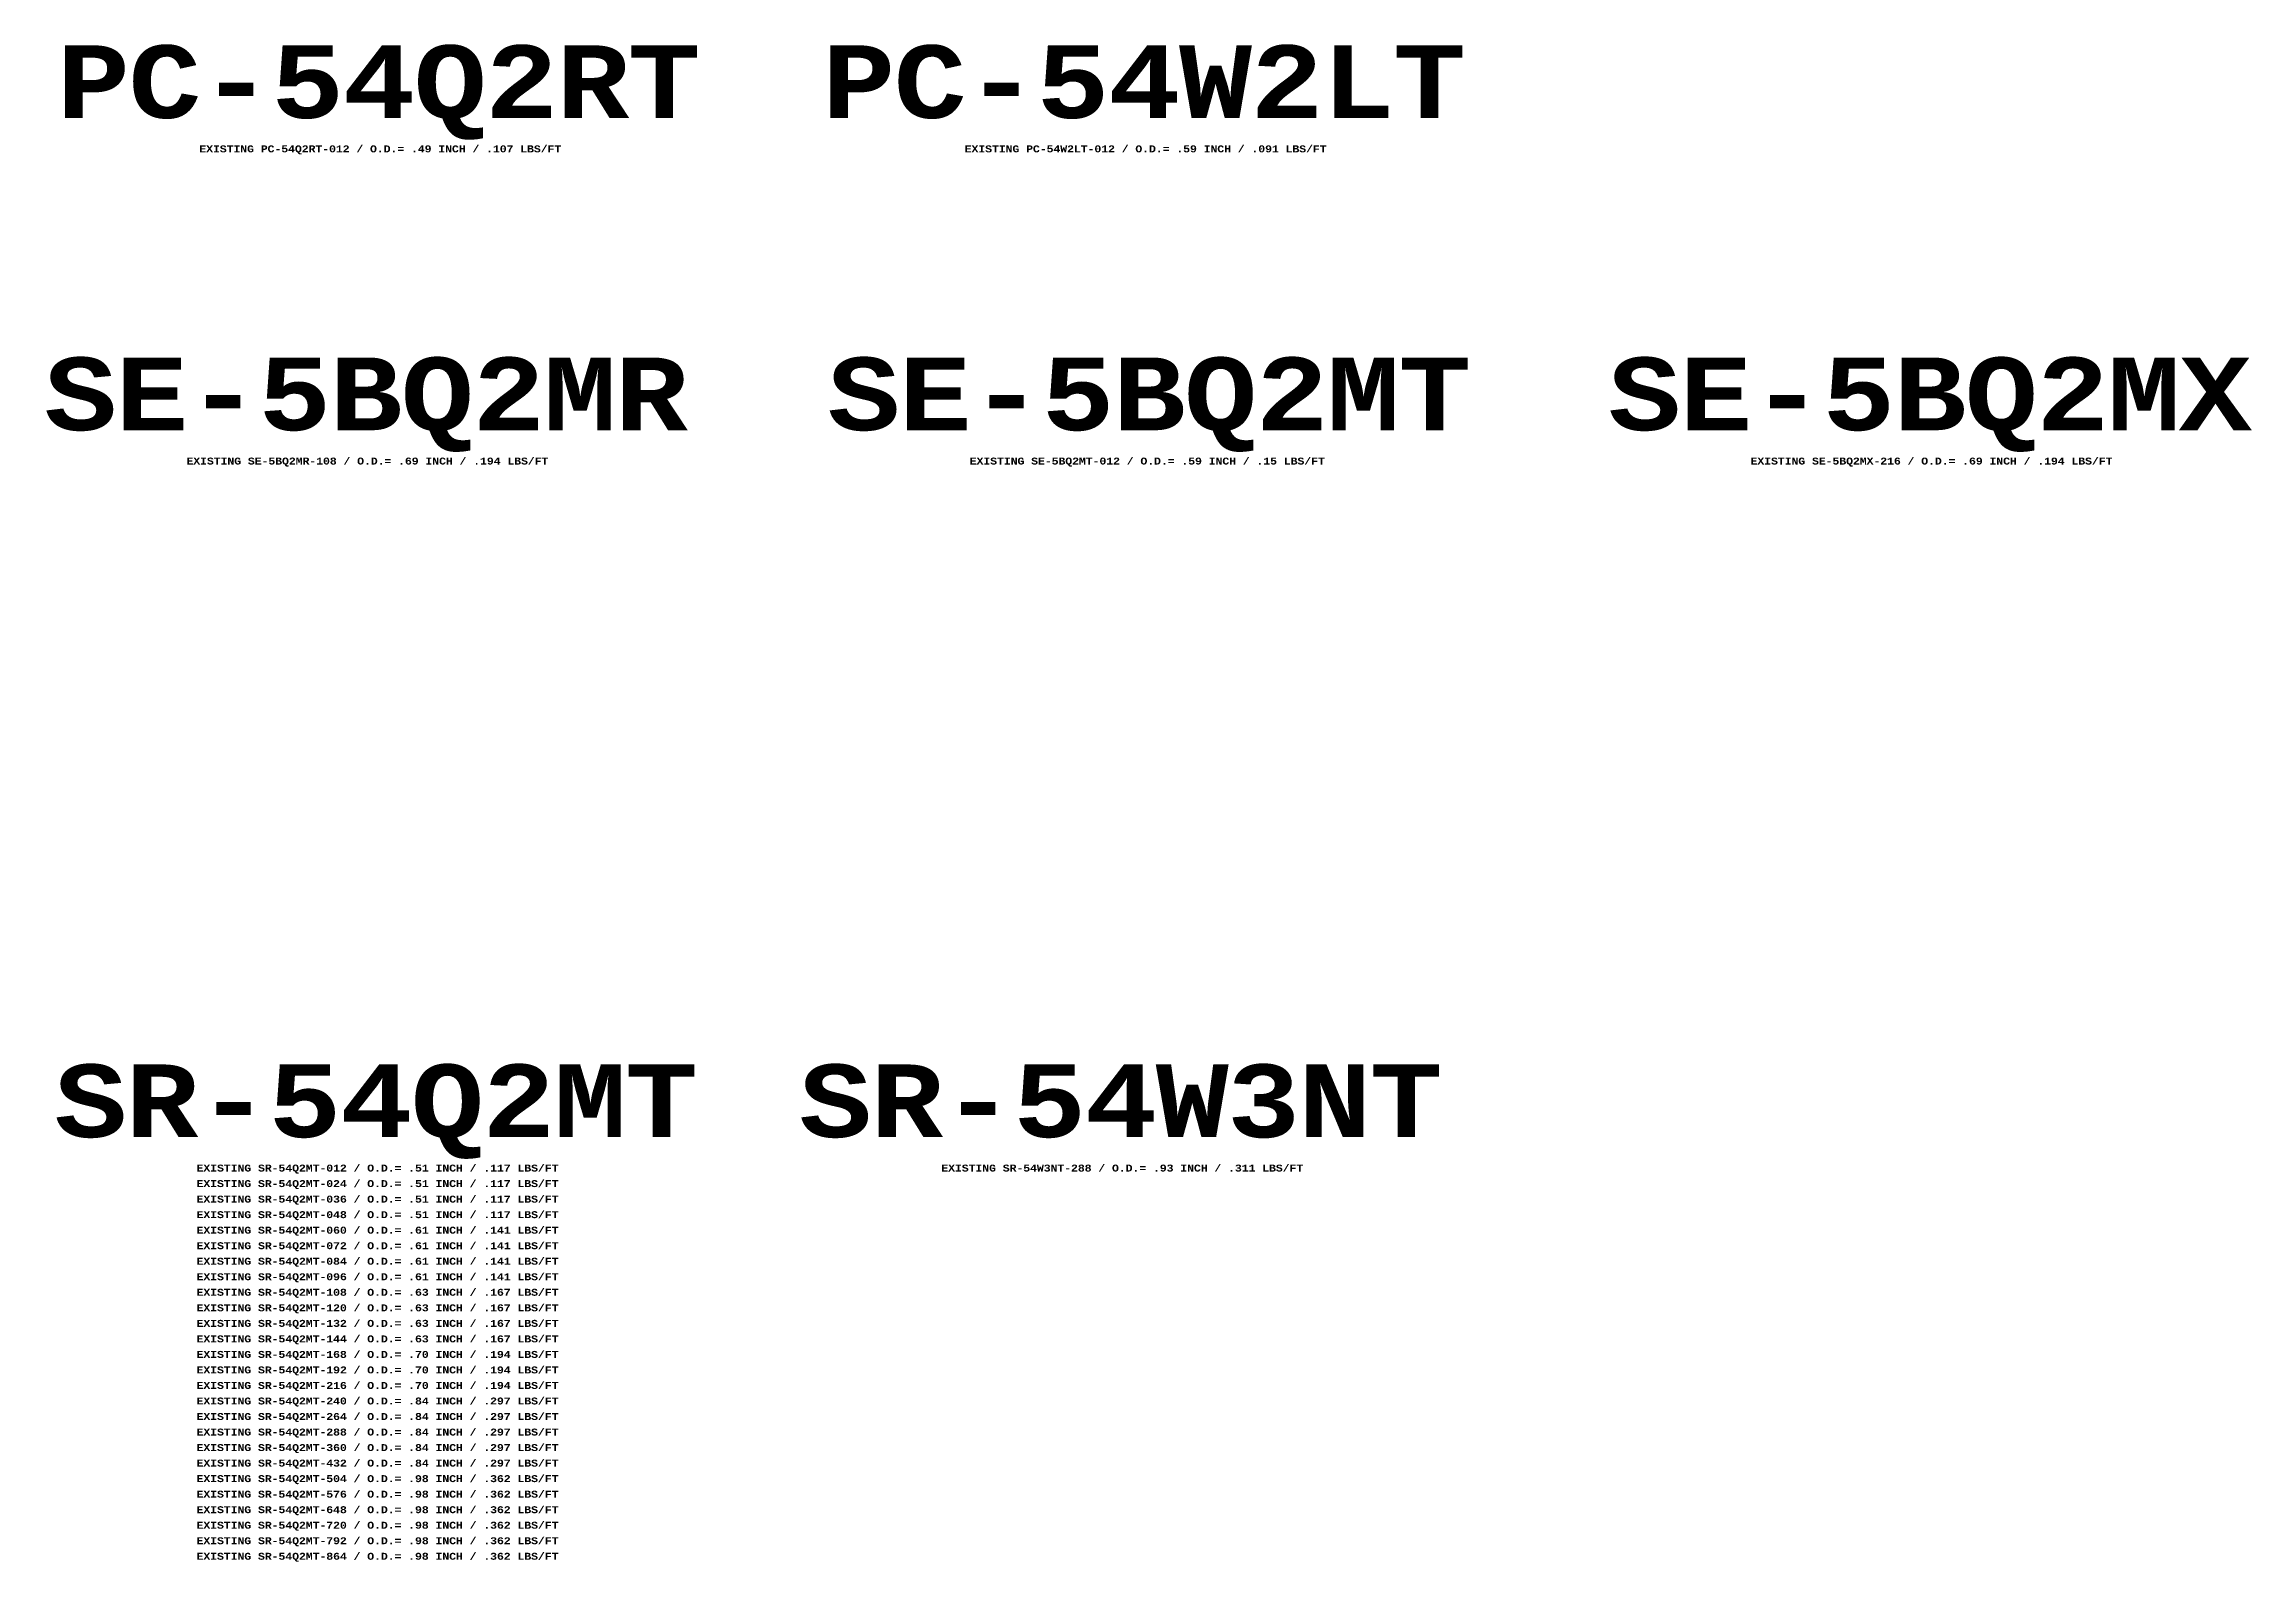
# Model space of a CAD drawing. Header units: feet. Extents: x -16154 to 3860, y -1534289809 to -1534279773.
# Drawn here: x -1334 to 1510, y -1534285256 to -1534283301 of the extents above; entities that cross this region are included whole.
import ezdxf

# ---------------------------------------------------------------- set-up
doc = ezdxf.new("R2010")
doc.units = ezdxf.units.FT
doc.header["$MEASUREMENT"] = 0
doc.layers.add('Level 6', color=7, linetype='Continuous', lineweight=0)
doc.styles.add('TelcoFixed', font='font000.shx', dxfattribs={"height": 9})

msp = doc.modelspace()

# ---------------------------------------------------------------- texts
at = {"layer": 'Level 6', "color": 150, "linetype": 'Continuous', "lineweight": 0, "attachment_point": 1, "line_spacing_factor": 0.9, "style": 'TelcoFixed', "bg_fill": 3, "box_fill_scale": 1, "bg_fill_color": 178, "bg_fill_transparency": 0}
for s, insert, char_height in [('\\fCourier New|b1|i0|c00|p54;\\T0.979;PC-54Q2RT', (-1317.4, -1534283302.3), 93.67), ('\\fCourier New|b1|i0|c00|p54;\\T0.979;PC-54W2LT', (-331.7, -1534283302.3), 93.67), ('\\fCourier New|b1|i0|c00|p54;\\T0.979;EXISTING PC-54W2LT-012 / O.D.= .59 INCH / .091 LBS/FT', (-148.4, -1534283431.2), 8.964), ('\\fCourier New|b1|i0|c00|p54;\\T0.979;SE-5BQ2MR', (-1334, -1534283704.4), 93.67), ('\\fCourier New|b1|i0|c00|p54;\\T0.979;SE-5BQ2MT', (-325.1, -1534283704.4), 93.67), ('\\fCourier New|b1|i0|c00|p54;\\T0.979;SE-5BQ2MX', (680.5, -1534283704.4), 93.67), ('\\fCourier New|b1|i0|c00|p54;\\T0.979;SR-54Q2MT', (-1321, -1534284614.9), 93.67), ('\\fCourier New|b1|i0|c00|p54;\\T0.979;SR-54W3NT', (-361.7, -1534284614.9), 93.67), ('\\fCourier New|b1|i0|c00|p54;\\T0.979;EXISTING SR-54W3NT-288 / O.D.= .93 INCH / .311 LBS/FT', (-178.5, -1534284743.9), 8.964)]:
    msp.add_mtext(s, dxfattribs=dict(at, insert=insert, char_height=char_height))

# ---------------------------------------------------------------- next in the draw order: texts
at = {"layer": 'Level 6', "color": 150, "linetype": 'Continuous', "lineweight": 0, "char_height": 8.964, "attachment_point": 1, "line_spacing_factor": 0.9, "style": 'TelcoFixed', "bg_fill": 3, "box_fill_scale": 1, "bg_fill_color": 178, "bg_fill_transparency": 0}
for s, insert in [('\\fCourier New|b1|i0|c00|p54;\\T0.979;EXISTING PC-54Q2RT-012 / O.D.= .49 INCH / .107 LBS/FT', (-1134.2, -1534283431.2)), ('\\fCourier New|b1|i0|c00|p54;\\T0.979;EXISTING SE-5BQ2MR-108 / O.D.= .69 INCH / .194 LBS/FT', (-1150.8, -1534283833.3)), ('\\fCourier New|b1|i0|c00|p54;\\T0.979;EXISTING SE-5BQ2MT-012 / O.D.= .59 INCH / .15 LBS/FT', (-141.9, -1534283833.3)), ('\\fCourier New|b1|i0|c00|p54;\\T0.979;EXISTING SE-5BQ2MX-216 / O.D.= .69 INCH / .194 LBS/FT', (863.8, -1534283833.3)), ('\\fCourier New|b1|i0|c00|p54;\\T0.979;EXISTING SR-54Q2MT-012 / O.D.= .51 INCH / .117 LBS/FT', (-1137.8, -1534284743.9))]:
    msp.add_mtext(s, dxfattribs=dict(at, insert=insert))

# ---------------------------------------------------------------- next in the draw order: texts
at = {"layer": 'Level 6', "color": 150, "linetype": 'Continuous', "lineweight": 0, "insert": (-1137.8, -1534284763.9), "char_height": 8.964, "attachment_point": 1, "line_spacing_factor": 0.9, "style": 'TelcoFixed', "bg_fill": 3, "box_fill_scale": 1, "bg_fill_color": 178, "bg_fill_transparency": 0}
msp.add_mtext('\\fCourier New|b1|i0|c00|p54;\\T0.979;EXISTING SR-54Q2MT-024 / O.D.= .51 INCH / .117 LBS/FT', dxfattribs=at)

# ---------------------------------------------------------------- next in the draw order: texts
at = {"layer": 'Level 6', "color": 150, "linetype": 'Continuous', "lineweight": 0, "insert": (-1137.8, -1534284783.9), "char_height": 8.964, "attachment_point": 1, "line_spacing_factor": 0.9, "style": 'TelcoFixed', "bg_fill": 3, "box_fill_scale": 1, "bg_fill_color": 178, "bg_fill_transparency": 0}
msp.add_mtext('\\fCourier New|b1|i0|c00|p54;\\T0.979;EXISTING SR-54Q2MT-036 / O.D.= .51 INCH / .117 LBS/FT', dxfattribs=at)

# ---------------------------------------------------------------- next in the draw order: texts
at = {"layer": 'Level 6', "color": 150, "linetype": 'Continuous', "lineweight": 0, "insert": (-1137.8, -1534284803.9), "char_height": 8.964, "attachment_point": 1, "line_spacing_factor": 0.9, "style": 'TelcoFixed', "bg_fill": 3, "box_fill_scale": 1, "bg_fill_color": 178, "bg_fill_transparency": 0}
msp.add_mtext('\\fCourier New|b1|i0|c00|p54;\\T0.979;EXISTING SR-54Q2MT-048 / O.D.= .51 INCH / .117 LBS/FT', dxfattribs=at)

# ---------------------------------------------------------------- next in the draw order: texts
at = {"layer": 'Level 6', "color": 150, "linetype": 'Continuous', "lineweight": 0, "insert": (-1137.8, -1534284823.9), "char_height": 8.964, "attachment_point": 1, "line_spacing_factor": 0.9, "style": 'TelcoFixed', "bg_fill": 3, "box_fill_scale": 1, "bg_fill_color": 178, "bg_fill_transparency": 0}
msp.add_mtext('\\fCourier New|b1|i0|c00|p54;\\T0.979;EXISTING SR-54Q2MT-060 / O.D.= .61 INCH / .141 LBS/FT', dxfattribs=at)

# ---------------------------------------------------------------- next in the draw order: texts
at = {"layer": 'Level 6', "color": 150, "linetype": 'Continuous', "lineweight": 0, "insert": (-1137.8, -1534284843.9), "char_height": 8.964, "attachment_point": 1, "line_spacing_factor": 0.9, "style": 'TelcoFixed', "bg_fill": 3, "box_fill_scale": 1, "bg_fill_color": 178, "bg_fill_transparency": 0}
msp.add_mtext('\\fCourier New|b1|i0|c00|p54;\\T0.979;EXISTING SR-54Q2MT-072 / O.D.= .61 INCH / .141 LBS/FT', dxfattribs=at)

# ---------------------------------------------------------------- next in the draw order: texts
at = {"layer": 'Level 6', "color": 150, "linetype": 'Continuous', "lineweight": 0, "insert": (-1137.8, -1534284863.9), "char_height": 8.964, "attachment_point": 1, "line_spacing_factor": 0.9, "style": 'TelcoFixed', "bg_fill": 3, "box_fill_scale": 1, "bg_fill_color": 178, "bg_fill_transparency": 0}
msp.add_mtext('\\fCourier New|b1|i0|c00|p54;\\T0.979;EXISTING SR-54Q2MT-084 / O.D.= .61 INCH / .141 LBS/FT', dxfattribs=at)

# ---------------------------------------------------------------- next in the draw order: texts
at = {"layer": 'Level 6', "color": 150, "linetype": 'Continuous', "lineweight": 0, "insert": (-1137.8, -1534284883.9), "char_height": 8.964, "attachment_point": 1, "line_spacing_factor": 0.9, "style": 'TelcoFixed', "bg_fill": 3, "box_fill_scale": 1, "bg_fill_color": 178, "bg_fill_transparency": 0}
msp.add_mtext('\\fCourier New|b1|i0|c00|p54;\\T0.979;EXISTING SR-54Q2MT-096 / O.D.= .61 INCH / .141 LBS/FT', dxfattribs=at)

# ---------------------------------------------------------------- next in the draw order: texts
at = {"layer": 'Level 6', "color": 150, "linetype": 'Continuous', "lineweight": 0, "insert": (-1137.8, -1534284903.9), "char_height": 8.964, "attachment_point": 1, "line_spacing_factor": 0.9, "style": 'TelcoFixed', "bg_fill": 3, "box_fill_scale": 1, "bg_fill_color": 178, "bg_fill_transparency": 0}
msp.add_mtext('\\fCourier New|b1|i0|c00|p54;\\T0.979;EXISTING SR-54Q2MT-108 / O.D.= .63 INCH / .167 LBS/FT', dxfattribs=at)

# ---------------------------------------------------------------- next in the draw order: texts
at = {"layer": 'Level 6', "color": 150, "linetype": 'Continuous', "lineweight": 0, "insert": (-1137.8, -1534284923.9), "char_height": 8.964, "attachment_point": 1, "line_spacing_factor": 0.9, "style": 'TelcoFixed', "bg_fill": 3, "box_fill_scale": 1, "bg_fill_color": 178, "bg_fill_transparency": 0}
msp.add_mtext('\\fCourier New|b1|i0|c00|p54;\\T0.979;EXISTING SR-54Q2MT-120 / O.D.= .63 INCH / .167 LBS/FT', dxfattribs=at)

# ---------------------------------------------------------------- next in the draw order: texts
at = {"layer": 'Level 6', "color": 150, "linetype": 'Continuous', "lineweight": 0, "insert": (-1137.8, -1534284943.9), "char_height": 8.964, "attachment_point": 1, "line_spacing_factor": 0.9, "style": 'TelcoFixed', "bg_fill": 3, "box_fill_scale": 1, "bg_fill_color": 178, "bg_fill_transparency": 0}
msp.add_mtext('\\fCourier New|b1|i0|c00|p54;\\T0.979;EXISTING SR-54Q2MT-132 / O.D.= .63 INCH / .167 LBS/FT', dxfattribs=at)

# ---------------------------------------------------------------- next in the draw order: texts
at = {"layer": 'Level 6', "color": 150, "linetype": 'Continuous', "lineweight": 0, "insert": (-1137.8, -1534284963.9), "char_height": 8.964, "attachment_point": 1, "line_spacing_factor": 0.9, "style": 'TelcoFixed', "bg_fill": 3, "box_fill_scale": 1, "bg_fill_color": 178, "bg_fill_transparency": 0}
msp.add_mtext('\\fCourier New|b1|i0|c00|p54;\\T0.979;EXISTING SR-54Q2MT-144 / O.D.= .63 INCH / .167 LBS/FT', dxfattribs=at)

# ---------------------------------------------------------------- next in the draw order: texts
at = {"layer": 'Level 6', "color": 150, "linetype": 'Continuous', "lineweight": 0, "insert": (-1137.8, -1534284983.9), "char_height": 8.964, "attachment_point": 1, "line_spacing_factor": 0.9, "style": 'TelcoFixed', "bg_fill": 3, "box_fill_scale": 1, "bg_fill_color": 178, "bg_fill_transparency": 0}
msp.add_mtext('\\fCourier New|b1|i0|c00|p54;\\T0.979;EXISTING SR-54Q2MT-168 / O.D.= .70 INCH / .194 LBS/FT', dxfattribs=at)

# ---------------------------------------------------------------- next in the draw order: texts
at = {"layer": 'Level 6', "color": 150, "linetype": 'Continuous', "lineweight": 0, "insert": (-1137.8, -1534285003.9), "char_height": 8.964, "attachment_point": 1, "line_spacing_factor": 0.9, "style": 'TelcoFixed', "bg_fill": 3, "box_fill_scale": 1, "bg_fill_color": 178, "bg_fill_transparency": 0}
msp.add_mtext('\\fCourier New|b1|i0|c00|p54;\\T0.979;EXISTING SR-54Q2MT-192 / O.D.= .70 INCH / .194 LBS/FT', dxfattribs=at)

# ---------------------------------------------------------------- next in the draw order: texts
at = {"layer": 'Level 6', "color": 150, "linetype": 'Continuous', "lineweight": 0, "insert": (-1137.8, -1534285023.9), "char_height": 8.964, "attachment_point": 1, "line_spacing_factor": 0.9, "style": 'TelcoFixed', "bg_fill": 3, "box_fill_scale": 1, "bg_fill_color": 178, "bg_fill_transparency": 0}
msp.add_mtext('\\fCourier New|b1|i0|c00|p54;\\T0.979;EXISTING SR-54Q2MT-216 / O.D.= .70 INCH / .194 LBS/FT', dxfattribs=at)

# ---------------------------------------------------------------- next in the draw order: texts
at = {"layer": 'Level 6', "color": 150, "linetype": 'Continuous', "lineweight": 0, "insert": (-1137.8, -1534285043.9), "char_height": 8.964, "attachment_point": 1, "line_spacing_factor": 0.9, "style": 'TelcoFixed', "bg_fill": 3, "box_fill_scale": 1, "bg_fill_color": 178, "bg_fill_transparency": 0}
msp.add_mtext('\\fCourier New|b1|i0|c00|p54;\\T0.979;EXISTING SR-54Q2MT-240 / O.D.= .84 INCH / .297 LBS/FT', dxfattribs=at)

# ---------------------------------------------------------------- next in the draw order: texts
at = {"layer": 'Level 6', "color": 150, "linetype": 'Continuous', "lineweight": 0, "insert": (-1137.8, -1534285063.9), "char_height": 8.964, "attachment_point": 1, "line_spacing_factor": 0.9, "style": 'TelcoFixed', "bg_fill": 3, "box_fill_scale": 1, "bg_fill_color": 178, "bg_fill_transparency": 0}
msp.add_mtext('\\fCourier New|b1|i0|c00|p54;\\T0.979;EXISTING SR-54Q2MT-264 / O.D.= .84 INCH / .297 LBS/FT', dxfattribs=at)

# ---------------------------------------------------------------- next in the draw order: texts
at = {"layer": 'Level 6', "color": 150, "linetype": 'Continuous', "lineweight": 0, "insert": (-1137.8, -1534285083.9), "char_height": 8.964, "attachment_point": 1, "line_spacing_factor": 0.9, "style": 'TelcoFixed', "bg_fill": 3, "box_fill_scale": 1, "bg_fill_color": 178, "bg_fill_transparency": 0}
msp.add_mtext('\\fCourier New|b1|i0|c00|p54;\\T0.979;EXISTING SR-54Q2MT-288 / O.D.= .84 INCH / .297 LBS/FT', dxfattribs=at)

# ---------------------------------------------------------------- next in the draw order: texts
at = {"layer": 'Level 6', "color": 150, "linetype": 'Continuous', "lineweight": 0, "insert": (-1137.8, -1534285103.9), "char_height": 8.964, "attachment_point": 1, "line_spacing_factor": 0.9, "style": 'TelcoFixed', "bg_fill": 3, "box_fill_scale": 1, "bg_fill_color": 178, "bg_fill_transparency": 0}
msp.add_mtext('\\fCourier New|b1|i0|c00|p54;\\T0.979;EXISTING SR-54Q2MT-360 / O.D.= .84 INCH / .297 LBS/FT', dxfattribs=at)

# ---------------------------------------------------------------- next in the draw order: texts
at = {"layer": 'Level 6', "color": 150, "linetype": 'Continuous', "lineweight": 0, "insert": (-1137.8, -1534285123.9), "char_height": 8.964, "attachment_point": 1, "line_spacing_factor": 0.9, "style": 'TelcoFixed', "bg_fill": 3, "box_fill_scale": 1, "bg_fill_color": 178, "bg_fill_transparency": 0}
msp.add_mtext('\\fCourier New|b1|i0|c00|p54;\\T0.979;EXISTING SR-54Q2MT-432 / O.D.= .84 INCH / .297 LBS/FT', dxfattribs=at)

# ---------------------------------------------------------------- next in the draw order: texts
at = {"layer": 'Level 6', "color": 150, "linetype": 'Continuous', "lineweight": 0, "insert": (-1137.8, -1534285143.9), "char_height": 8.964, "attachment_point": 1, "line_spacing_factor": 0.9, "style": 'TelcoFixed', "bg_fill": 3, "box_fill_scale": 1, "bg_fill_color": 178, "bg_fill_transparency": 0}
msp.add_mtext('\\fCourier New|b1|i0|c00|p54;\\T0.979;EXISTING SR-54Q2MT-504 / O.D.= .98 INCH / .362 LBS/FT', dxfattribs=at)

# ---------------------------------------------------------------- next in the draw order: texts
at = {"layer": 'Level 6', "color": 150, "linetype": 'Continuous', "lineweight": 0, "insert": (-1137.8, -1534285163.9), "char_height": 8.964, "attachment_point": 1, "line_spacing_factor": 0.9, "style": 'TelcoFixed', "bg_fill": 3, "box_fill_scale": 1, "bg_fill_color": 178, "bg_fill_transparency": 0}
msp.add_mtext('\\fCourier New|b1|i0|c00|p54;\\T0.979;EXISTING SR-54Q2MT-576 / O.D.= .98 INCH / .362 LBS/FT', dxfattribs=at)

# ---------------------------------------------------------------- next in the draw order: texts
at = {"layer": 'Level 6', "color": 150, "linetype": 'Continuous', "lineweight": 0, "insert": (-1137.8, -1534285183.9), "char_height": 8.964, "attachment_point": 1, "line_spacing_factor": 0.9, "style": 'TelcoFixed', "bg_fill": 3, "box_fill_scale": 1, "bg_fill_color": 178, "bg_fill_transparency": 0}
msp.add_mtext('\\fCourier New|b1|i0|c00|p54;\\T0.979;EXISTING SR-54Q2MT-648 / O.D.= .98 INCH / .362 LBS/FT', dxfattribs=at)

# ---------------------------------------------------------------- next in the draw order: texts
at = {"layer": 'Level 6', "color": 150, "linetype": 'Continuous', "lineweight": 0, "insert": (-1137.8, -1534285203.9), "char_height": 8.964, "attachment_point": 1, "line_spacing_factor": 0.9, "style": 'TelcoFixed', "bg_fill": 3, "box_fill_scale": 1, "bg_fill_color": 178, "bg_fill_transparency": 0}
msp.add_mtext('\\fCourier New|b1|i0|c00|p54;\\T0.979;EXISTING SR-54Q2MT-720 / O.D.= .98 INCH / .362 LBS/FT', dxfattribs=at)

# ---------------------------------------------------------------- next in the draw order: texts
at = {"layer": 'Level 6', "color": 150, "linetype": 'Continuous', "lineweight": 0, "insert": (-1137.8, -1534285223.9), "char_height": 8.964, "attachment_point": 1, "line_spacing_factor": 0.9, "style": 'TelcoFixed', "bg_fill": 3, "box_fill_scale": 1, "bg_fill_color": 178, "bg_fill_transparency": 0}
msp.add_mtext('\\fCourier New|b1|i0|c00|p54;\\T0.979;EXISTING SR-54Q2MT-792 / O.D.= .98 INCH / .362 LBS/FT', dxfattribs=at)

# ---------------------------------------------------------------- next in the draw order: texts
at = {"layer": 'Level 6', "color": 150, "linetype": 'Continuous', "lineweight": 0, "insert": (-1137.8, -1534285243.9), "char_height": 8.964, "attachment_point": 1, "line_spacing_factor": 0.9, "style": 'TelcoFixed', "bg_fill": 3, "box_fill_scale": 1, "bg_fill_color": 178, "bg_fill_transparency": 0}
msp.add_mtext('\\fCourier New|b1|i0|c00|p54;\\T0.979;EXISTING SR-54Q2MT-864 / O.D.= .98 INCH / .362 LBS/FT', dxfattribs=at)

doc.saveas('drawing.dxf')
